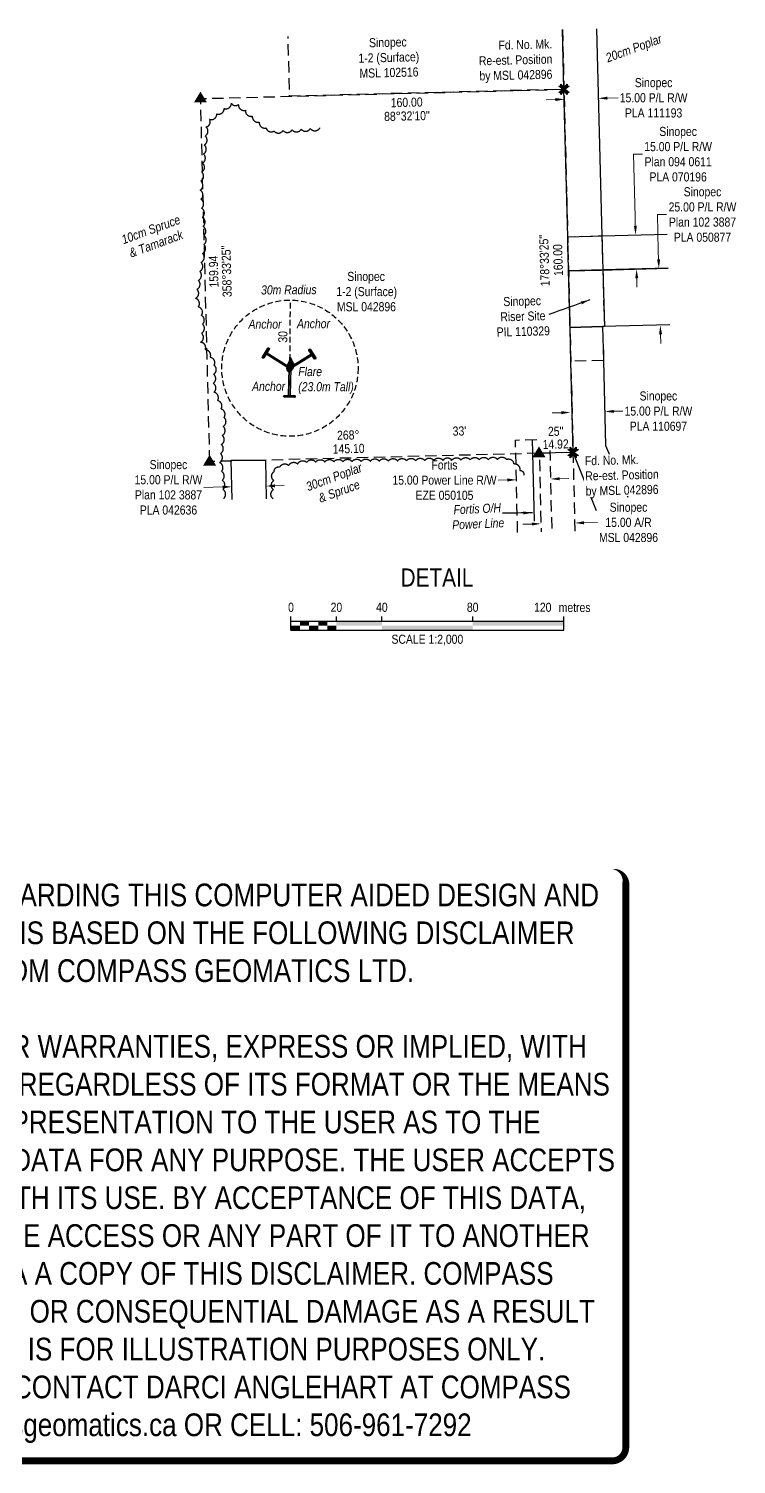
# Model space of a CAD drawing. Extents: x 619576 to 621440, y 5894318 to 5896119.
# Drawn here: x 620662 to 621440, y 5894318 to 5895898 of the extents above; entities that cross this region are included whole.
import ezdxf
from ezdxf.enums import TextEntityAlignment as Align

# ---------------------------------------------------------------- set-up
doc = ezdxf.new("R2010")
doc.units = 0
doc.header["$LTSCALE"] = 5
doc.header["$PDMODE"] = 32
doc.header["$PDSIZE"] = 50
for name, pattern in [('0', [1, 1, 0]), ('foc-ACCESSROAD', [3.75, 2.5, -1.25]), ('foc-FLOWLINE', [3.75, 2.5, -1.25]), ('foc-TIELINE', [1.875, 1.25, -0.625])]:
    doc.linetypes.add(name, pattern=pattern)
doc.layers.get('Defpoints').update_dxf_attribs({"color": 9})
for name, color, linetype in [('AS-POWER', 104, 'foc-POWER'), ('AS-POWER-T', 104, 'Continuous'), ('AS-SYMBOL', 7, 'Continuous'), ('C-AR', 13, 'foc-ACCESSROAD'), ('C-RW', 13, 'Continuous'), ('C-WS', 13, 'foc-ACCESSROAD'), ('DETAIL-T', 7, 'Continuous'), ('F-EZE', 190, 'foc-FLOWLINE'), ('L-BD', 7, 'Continuous'), ('L-MON', 1, 'Continuous'), ('L-MON-T', 1, 'Continuous'), ('P-BUFFER-PURPLE', 187, 'foc-TIELINE'), ('P-BUFFER-PURPLE-T', 187, 'Continuous'), ('T-BUSH', 110, '0'), ('T-BUSH-T', 110, 'Continuous'), ('T-TIE', 201, 'foc-TIELINE')]:
    doc.layers.add(name, color=color, linetype=linetype)
for name, color, linetype, lineweight in [('C-AR-T', 13, 'Continuous', 9), ('C-RW-T', 13, 'Continuous', 9), ('C-WS-T', 13, 'Continuous', 9), ('F-EZE-T', 190, 'Continuous', 9), ('T-TEXT', 48, 'Continuous', 18), ('T-TIE-T', 201, 'Continuous', 18)]:
    doc.layers.add(name, color=color, linetype=linetype, lineweight=lineweight)
doc.layers.add('DISCLAIMER', color=7, linetype='Continuous', plot=False)
doc.styles.add('18', font='ARIALN.TTF', dxfattribs={"height": 18})
doc.styles.add('80', font='ARIALN.TTF', dxfattribs={"height": 10})
doc.styles.add('80CG', font='ARIALN.TTF', dxfattribs={"height": 10})
doc.styles.add('80L', font='ARIALN.TTF', dxfattribs={"height": 10})
doc.styles.add('80LS', font='ARIALNI.TTF', dxfattribs={"height": 10})
doc.styles.add('foc-LtypeFont', font='ARIALN.TTF', dxfattribs={"height": 7.35})
doc.linetypes.add('foc-POWER', pattern='A,6,-1,["P",foc-LtypeFont,S=0.2,R=0,X=-0.625,Y=-0.75],-1.24,4', length=12.24)
doc.dimstyles.new('Compass 5 000', dxfattribs={"dimscale": 5, "dimtxt": 9, "dimasz": 2, "dimexe": 0.2, "dimexo": 0.0625, "dimgap": 0.5, "dimtad": 0, "dimtih": 1, "dimtoh": 1, "dimzin": 0, "dimdsep": 46, "dimtxsty": '80CG', "dimcen": 0.1, "dimse1": 1, "dimse2": 1, "dimclrd": 256, "dimclrt": 256, "dimaunit": 1, "dimadec": 4, "dimazin": 0, "dimtfac": 0.06, "dimtofl": 0, "dimtmove": 0, "dimatfit": 1, "dimfxl": 0.2, "dimtolj": 1, "dimtzin": 0, "dimlwd": -1, "dimarcsym": 0})

# ---------------------------------------------------------------- blocks, each defined once
blk = doc.blocks.new('*U641')
h = blk.add_hatch(color=255)
h.dxf.hatch_style = 1
edge = h.paths.add_edge_path()
edge.add_arc((0.12, 6.21), 0.2, -1.07, 178.93, ccw=False)
edge.add_line((0.32, 6.2), (0.2, 0.2))
edge.add_line((0.2, 0.2), (-0.2, 0.2))
edge.add_line((-0.2, 0.2), (-0.08, 6.21))
h = blk.add_hatch(color=255)
h.dxf.hatch_style = 1
edge = h.paths.add_edge_path()
edge.add_arc((-1.1, 0.02), 0.2, 88.93, 268.93, ccw=False)
edge.add_line((-1.1, 0.22), (0.2, 0.2))
edge.add_line((0.2, 0.2), (1.1, 0.18))
edge.add_arc((1.1, -0.02), 0.2, -91.07, 88.93, ccw=False)
edge.add_line((1.1, -0.22), (-1.1, -0.18))
at = {"color": 255, "flags": 128}
blk.add_lwpolyline([(-0.08, 6.21, -1), (0.32, 6.2), (0.2, 0.2), (-0.2, 0.2)], format="xyb", close=True, dxfattribs=at)
at = {"color": 72, "const_width": 0.1, "flags": 128}
for points in [[(0.12, 6.21), (0, 0)], [(-1.1, 0.02), (1.1, -0.02)]]:
    blk.add_lwpolyline(points, dxfattribs=at)
at = {"color": 255}
blk.add_lwpolyline([(-1.1, -0.18, -1), (-1.1, 0.22), (0.2, 0.2), (1.1, 0.18, -1), (1.1, -0.22)], format="xyb", close=True, dxfattribs=at)
blk = doc.blocks.new('*U639')
h = blk.add_hatch(color=255)
h.dxf.hatch_style = 1
edge = h.paths.add_edge_path()
edge.add_arc((0.59, 0.93), 0.2, -32.269, 147.731, ccw=False)
edge.add_line((0.76, 0.82), (0.06, -0.28))
edge.add_line((0.06, -0.28), (-0.42, -1.04))
edge.add_arc((-0.59, -0.93), 0.2, 147.731, 327.731, ccw=False)
edge.add_line((-0.76, -0.82), (0.42, 1.04))
h = blk.add_hatch(color=255)
h.dxf.hatch_style = 1
edge = h.paths.add_edge_path()
edge.add_arc((5.3, -3.34), 0.2, -122.269, 57.731, ccw=False)
edge.add_line((5.19, -3.51), (0.06, -0.28))
edge.add_line((0.06, -0.28), (0.28, 0.06))
edge.add_line((0.28, 0.06), (5.4, -3.17))
at = {"color": 255}
blk.add_lwpolyline([(0.42, 1.04, -1), (0.76, 0.82), (0.06, -0.28), (-0.42, -1.04, -1), (-0.76, -0.82)], format="xyb", close=True, dxfattribs=at)
at = {"color": 72, "const_width": 0.1, "flags": 128}
for points in [[(0.59, 0.93), (-0.59, -0.93)], [(5.3, -3.34), (0, 0)]]:
    blk.add_lwpolyline(points, dxfattribs=at)
at = {"color": 255, "flags": 128}
blk.add_lwpolyline([(5.4, -3.17, -1), (5.19, -3.51), (0.06, -0.28), (0.28, 0.06)], format="xyb", close=True, dxfattribs=at)
blk = doc.blocks.new('*U640')
h = blk.add_hatch(color=255)
h.dxf.hatch_style = 1
edge = h.paths.add_edge_path()
edge.add_arc((-4.92, -3.1), 0.2, 122.2075, 302.2075, ccw=False)
edge.add_line((-5.03, -2.93), (-0.28, 0.06))
edge.add_line((-0.28, 0.06), (-0.06, -0.28))
edge.add_line((-0.06, -0.28), (-4.82, -3.27))
h = blk.add_hatch(color=255)
h.dxf.hatch_style = 1
edge = h.paths.add_edge_path()
edge.add_arc((0.59, -0.93), 0.2, -147.7925, 32.2075, ccw=False)
edge.add_line((0.42, -1.04), (-0.28, 0.06))
edge.add_line((-0.28, 0.06), (-0.76, 0.82))
edge.add_arc((-0.59, 0.93), 0.2, 32.2075, 212.2075, ccw=False)
edge.add_line((-0.42, 1.04), (0.76, -0.82))
at = {"color": 255, "flags": 128}
blk.add_lwpolyline([(-4.82, -3.27, -1), (-5.03, -2.93), (-0.28, 0.06), (-0.06, -0.28)], format="xyb", close=True, dxfattribs=at)
at = {"color": 72, "const_width": 0.1, "flags": 128}
for points in [[(-4.92, -3.1), (0, 0)], [(0.59, -0.93), (-0.59, 0.93)]]:
    blk.add_lwpolyline(points, dxfattribs=at)
at = {"color": 255}
blk.add_lwpolyline([(0.76, -0.82, -1), (0.42, -1.04), (-0.28, 0.06), (-0.76, 0.82, -1), (-0.42, 1.04)], format="xyb", close=True, dxfattribs=at)
blk = doc.blocks.new('FLARE')
h = blk.add_hatch(color=255)
h.dxf.hatch_style = 1
h.paths.add_polyline_path([(0.16, 2.41, 0.114147), (0.13, 2.43), (0.11, 2.44, 0.261551), (0.01, 2.42), (0, 2.41, 0.131268), (-0.03, 2.37), (-0.04, 2.35, 0.041497), (-0.05, 2.33), (-0.05, 2.29, 0.015174), (-0.05, 2.29), (-0.06, 2.24, 0.004376), (-0.06, 2.24), (-0.07, 2.18), (-0.08, 2.11), (-0.09, 2.05), (-0.1, 1.98), (-0.12, 1.91), (-0.14, 1.83), (-0.17, 1.76), (-0.19, 1.68), (-0.22, 1.61), (-0.26, 1.53), (-0.29, 1.46), (-0.32, 1.39), (-0.36, 1.32), (-0.39, 1.25, 0.000505), (-0.39, 1.25), (-0.43, 1.18, 0.002398), (-0.43, 1.18), (-0.46, 1.1, 0.004177), (-0.46, 1.1), (-0.5, 1.03, 0.005735), (-0.5, 1.03), (-0.53, 0.95, 0.006994), (-0.53, 0.95), (-0.56, 0.87, 0.00791), (-0.57, 0.87), (-0.6, 0.78, 0.008323), (-0.6, 0.78), (-0.63, 0.69, 0.008095), (-0.63, 0.68), (-0.66, 0.59, 0.008067), (-0.66, 0.59), (-0.68, 0.49, 0.008387), (-0.68, 0.49), (-0.7, 0.39, 0.009056), (-0.71, 0.38), (-0.72, 0.28, 0.010123), (-0.72, 0.28), (-0.74, 0.18, 0.011689), (-0.74, 0.18), (-0.75, 0.08, 0.013925), (-0.75, 0.08), (-0.75, -0.02, 0.016488), (-0.75, -0.02), (-0.75, -0.11, 0.017255), (-0.75, -0.12), (-0.74, -0.2, 0.01735), (-0.74, -0.2), (-0.73, -0.28, 0.017311), (-0.73, -0.29), (-0.71, -0.36, 0.01715), (-0.71, -0.36), (-0.69, -0.43, 0.016886), (-0.69, -0.44), (-0.66, -0.5, 0.016546), (-0.66, -0.5), (-0.63, -0.56, 0.016164), (-0.63, -0.56), (-0.6, -0.61, 0.016329), (-0.6, -0.62), (-0.57, -0.66, 0.018828), (-0.57, -0.67), (-0.54, -0.71, 0.022087), (-0.53, -0.71), (-0.5, -0.75, 0.025345), (-0.49, -0.76), (-0.46, -0.78, 0.028234), (-0.45, -0.79), (-0.42, -0.82, 0.030298), (-0.41, -0.82), (-0.37, -0.84, 0.031129), (-0.36, -0.85), (-0.32, -0.86, 0.030544), (-0.31, -0.87), (-0.27, -0.88, 0.028465), (-0.26, -0.88), (-0.22, -0.89, 0.025311), (-0.21, -0.89), (-0.16, -0.89, 0.02283), (-0.15, -0.89), (-0.11, -0.89, 0.021226), (-0.1, -0.89), (-0.05, -0.88, 0.020401), (-0.04, -0.88), (0, -0.87, 0.020299), (0.01, -0.87), (0.05, -0.85, 0.020911), (0.06, -0.85), (0.11, -0.83, 0.022277), (0.11, -0.83), (0.15, -0.81, 0.023712), (0.16, -0.8), (0.2, -0.78, 0.022408), (0.21, -0.78), (0.24, -0.75, 0.01993), (0.25, -0.74), (0.28, -0.72, 0.017146), (0.28, -0.71), (0.31, -0.68, 0.014211), (0.32, -0.68), (0.35, -0.64, 0.011221), (0.35, -0.64), (0.37, -0.61, 0.008212), (0.38, -0.61), (0.4, -0.57, 0.005172), (0.4, -0.57), (0.42, -0.54, 0.002523), (0.43, -0.54), (0.45, -0.5, 0.001671), (0.45, -0.5), (0.47, -0.47, 0.001229), (0.47, -0.47), (0.49, -0.44, 0.00075), (0.49, -0.44), (0.51, -0.41, 0.00026), (0.51, -0.41), (0.54, -0.37), (0.56, -0.34), (0.58, -0.3), (0.61, -0.27), (0.63, -0.23, 0.001311), (0.63, -0.23), (0.66, -0.19, 0.003726), (0.66, -0.19), (0.69, -0.15, 0.006065), (0.69, -0.14), (0.72, -0.1, 0.008452), (0.72, -0.1), (0.74, -0.05, 0.010991), (0.75, -0.05), (0.77, 0, 0.013767), (0.77, 0), (0.79, 0.05, 0.016839), (0.8, 0.05), (0.81, 0.1, 0.019104), (0.82, 0.11), (0.83, 0.15, 0.016987), (0.83, 0.16), (0.84, 0.21, 0.013636), (0.84, 0.21), (0.85, 0.26, 0.010244), (0.85, 0.27), (0.86, 0.31, 0.006846), (0.86, 0.32), (0.86, 0.37, 0.003419), (0.86, 0.37), (0.86, 0.41), (0.87, 0.46), (0.87, 0.5), (0.88, 0.54), (0.88, 0.59), (0.89, 0.63, 0.001278), (0.89, 0.63), (0.89, 0.67, 0.004735), (0.89, 0.67), (0.9, 0.71, 0.008354), (0.9, 0.72), (0.9, 0.76, 0.012059), (0.9, 0.76), (0.9, 0.8, 0.015712), (0.9, 0.81), (0.9, 0.85, 0.018457), (0.9, 0.85), (0.9, 0.89, 0.018102), (0.9, 0.9), (0.89, 0.94, 0.016533), (0.89, 0.95), (0.88, 0.99, 0.014576), (0.88, 0.99), (0.87, 1.03, 0.012435), (0.86, 1.04), (0.85, 1.08, 0.010283), (0.85, 1.09), (0.83, 1.13, 0.00824), (0.83, 1.13), (0.81, 1.18, 0.00638), (0.81, 1.18), (0.78, 1.23, 0.004735), (0.78, 1.23), (0.76, 1.29, 0.003388), (0.75, 1.29), (0.73, 1.34, 0.002345), (0.73, 1.34), (0.7, 1.4, 0.001492), (0.7, 1.4), (0.67, 1.46, 0.000746), (0.67, 1.46), (0.63, 1.51), (0.6, 1.57), (0.57, 1.62), (0.55, 1.68), (0.52, 1.73), (0.49, 1.78), (0.47, 1.83), (0.45, 1.87), (0.42, 1.92), (0.4, 1.97), (0.38, 2.02), (0.35, 2.08, 0.000332), (0.35, 2.08), (0.33, 2.13, 0.001849), (0.33, 2.13), (0.3, 2.19, 0.0038), (0.3, 2.19), (0.27, 2.24, 0.006473), (0.27, 2.24), (0.25, 2.29, 0.010865), (0.24, 2.3), (0.22, 2.34, 0.019524), (0.22, 2.34), (0.19, 2.38, 0.041077), (0.18, 2.39)])
at = {"color": 48, "flags": 128}
for points in [[(0.11, -0.72), (0.07, -0.74), (0.03, -0.76), (-0.02, -0.77), (-0.07, -0.78), (-0.11, -0.79), (-0.16, -0.79), (-0.2, -0.79), (-0.25, -0.78), (-0.29, -0.77), (-0.32, -0.76), (-0.36, -0.74), (-0.4, -0.71), (-0.43, -0.68), (-0.46, -0.65), (-0.49, -0.61), (-0.52, -0.56), (-0.54, -0.51), (-0.57, -0.46), (-0.59, -0.4), (-0.61, -0.33), (-0.63, -0.26), (-0.64, -0.19), (-0.65, -0.11), (-0.65, -0.02), (-0.65, 0.07), (-0.64, 0.17), (-0.63, 0.27), (-0.61, 0.36), (-0.58, 0.46), (-0.56, 0.56), (-0.53, 0.66), (-0.5, 0.75), (-0.47, 0.83), (-0.44, 0.91), (-0.41, 0.99), (-0.37, 1.06), (-0.34, 1.13), (-0.3, 1.2), (-0.27, 1.27), (-0.23, 1.34), (-0.2, 1.42), (-0.16, 1.49), (-0.13, 1.57), (-0.1, 1.65), (-0.07, 1.73), (-0.04, 1.8), (-0.02, 1.88), (0, 1.96), (0.01, 2.03), (0.02, 2.1), (0.03, 2.17), (0.04, 2.22), (0.05, 2.27), (0.05, 2.31), (0.06, 2.34), (0.08, 2.35), (0.09, 2.34), (0.11, 2.32), (0.13, 2.29), (0.16, 2.25), (0.18, 2.2), (0.21, 2.14), (0.24, 2.09), (0.26, 2.03), (0.29, 1.98), (0.31, 1.93), (0.33, 1.88), (0.36, 1.83), (0.38, 1.78), (0.41, 1.73), (0.43, 1.68), (0.46, 1.63), (0.49, 1.58), (0.52, 1.52), (0.55, 1.47), (0.58, 1.41), (0.61, 1.35), (0.64, 1.3), (0.67, 1.24), (0.69, 1.19), (0.72, 1.14), (0.74, 1.09), (0.75, 1.05), (0.77, 1), (0.78, 0.96), (0.79, 0.92), (0.8, 0.88), (0.8, 0.84), (0.8, 0.8), (0.8, 0.76), (0.8, 0.72), (0.79, 0.68), (0.79, 0.64), (0.78, 0.6), (0.78, 0.56), (0.77, 0.51), (0.77, 0.47), (0.76, 0.42), (0.76, 0.37), (0.76, 0.33), (0.75, 0.28), (0.74, 0.23), (0.73, 0.18), (0.72, 0.13), (0.7, 0.09), (0.68, 0.04), (0.66, 0), (0.63, -0.05), (0.61, -0.09), (0.58, -0.13), (0.55, -0.17), (0.53, -0.21), (0.5, -0.25), (0.48, -0.28), (0.45, -0.32), (0.43, -0.35), (0.41, -0.38), (0.39, -0.42), (0.37, -0.45), (0.34, -0.48), (0.32, -0.51), (0.3, -0.55), (0.27, -0.58), (0.24, -0.61), (0.21, -0.64), (0.18, -0.67), (0.15, -0.7)], [(0.02, -0.75), (-0.01, -0.76), (-0.03, -0.77), (-0.05, -0.78), (-0.08, -0.78), (-0.11, -0.79), (-0.13, -0.79), (-0.16, -0.79), (-0.18, -0.78), (-0.2, -0.78), (-0.23, -0.77), (-0.25, -0.76), (-0.26, -0.74), (-0.28, -0.73), (-0.3, -0.71), (-0.32, -0.69), (-0.33, -0.66), (-0.35, -0.63), (-0.36, -0.6), (-0.37, -0.57), (-0.39, -0.53), (-0.4, -0.49), (-0.4, -0.45), (-0.41, -0.41), (-0.41, -0.36), (-0.41, -0.31), (-0.4, -0.25), (-0.39, -0.2), (-0.38, -0.14), (-0.37, -0.09), (-0.36, -0.03), (-0.34, 0.02), (-0.32, 0.07), (-0.31, 0.12), (-0.29, 0.16), (-0.27, 0.21), (-0.25, 0.25), (-0.23, 0.29), (-0.21, 0.33), (-0.19, 0.37), (-0.17, 0.41), (-0.15, 0.45), (-0.14, 0.49), (-0.12, 0.53), (-0.1, 0.58), (-0.08, 0.62), (-0.07, 0.66), (-0.06, 0.71), (-0.05, 0.75), (-0.04, 0.79), (-0.03, 0.83), (-0.03, 0.87), (-0.02, 0.9), (-0.02, 0.93), (-0.01, 0.95), (-0.01, 0.96), (0, 0.97), (0.01, 0.96), (0.02, 0.95), (0.03, 0.94), (0.04, 0.91), (0.06, 0.88), (0.07, 0.86), (0.09, 0.82), (0.1, 0.79), (0.12, 0.76), (0.13, 0.74), (0.14, 0.71), (0.16, 0.68), (0.17, 0.65), (0.18, 0.63), (0.2, 0.6), (0.21, 0.57), (0.23, 0.54), (0.25, 0.51), (0.26, 0.47), (0.28, 0.44), (0.3, 0.41), (0.31, 0.38), (0.33, 0.35), (0.34, 0.32), (0.36, 0.29), (0.37, 0.27), (0.38, 0.24), (0.39, 0.22), (0.39, 0.19), (0.4, 0.17), (0.4, 0.15), (0.41, 0.13), (0.41, 0.1), (0.41, 0.08), (0.4, 0.06), (0.4, 0.04), (0.4, 0.01), (0.39, -0.01), (0.39, -0.03), (0.39, -0.06), (0.39, -0.08), (0.38, -0.11), (0.38, -0.14), (0.38, -0.16), (0.38, -0.19), (0.37, -0.22), (0.37, -0.24), (0.36, -0.27), (0.35, -0.3), (0.34, -0.32), (0.32, -0.35), (0.31, -0.37), (0.3, -0.4), (0.28, -0.42), (0.27, -0.44), (0.25, -0.46), (0.24, -0.48), (0.22, -0.5), (0.21, -0.52), (0.2, -0.54), (0.19, -0.56), (0.17, -0.58), (0.16, -0.6), (0.15, -0.61), (0.14, -0.63), (0.12, -0.65), (0.11, -0.67), (0.09, -0.69), (0.08, -0.7), (0.06, -0.72), (0.04, -0.74)]]:
    blk.add_lwpolyline(points, close=True, dxfattribs=at)
blk = doc.blocks.new('STRIA')
blk.add_hatch(color=255).paths.add_polyline_path([(-0.04, 1.52), (-1.47, -0.87), (1.39, -0.87)])
blk = doc.blocks.new('STRIAA')
blk.add_blockref('STRIA', (0, 0))
blk = doc.blocks.new('STRIB')
at = {"color": 1}
blk.add_solid([(-1.12, -0.67), (-0.04, 1.13), (1.04, -0.67)], dxfattribs=at)
blk = doc.blocks.new('STRIBB')
blk.add_blockref('STRIB', (0, 0))
blk = doc.blocks.new('STRICC')
for name in ['STRIAA', 'STRIBB']:
    blk.add_blockref(name, (0, 0))
blk = doc.blocks.new('fdspike')
blk.add_blockref('STRICC', (0, 0))
blk = doc.blocks.new('TEMP')
h = blk.add_hatch(color=255)
h.dxf.hatch_style = 1
h.paths.add_polyline_path([(0, 0.25), (-0.67, 1.15), (-0.67, 0.67), (-1.15, 0.67), (-0.25, 0), (-1.15, -0.67), (-0.67, -0.67), (-0.67, -1.15), (0, -0.25), (0.67, -1.15), (0.67, -0.67), (1.15, -0.67), (0.25, 0), (1.15, 0.67), (0.67, 0.67), (0.67, 1.15)])
h.paths.add_polyline_path([(0.57, 0.85), (0.57, 0.57), (0.85, 0.57), (0.08, 0), (0.85, -0.57), (0.57, -0.57), (0.57, -0.85), (0, -0.08), (-0.57, -0.85), (-0.57, -0.57), (-0.85, -0.57), (-0.08, 0), (-0.85, 0.57), (-0.57, 0.57), (-0.57, 0.85), (0, 0.08)], flags=16)
h = blk.add_hatch(color=1)
h.dxf.hatch_style = 1
h.paths.add_polyline_path([(0, 0.08), (-0.57, 0.85), (-0.57, 0.57), (-0.85, 0.57), (-0.08, 0), (-0.85, -0.57), (-0.57, -0.57), (-0.57, -0.85), (0, -0.08), (0.57, -0.85), (0.57, -0.57), (0.85, -0.57), (0.08, 0), (0.85, 0.57), (0.57, 0.57), (0.57, 0.85)])
at = {"color": 1}
for p, q in [((-0.08, 0), (0.08, 0)), ((0, 0.08), (0, -0.08))]:
    blk.add_line(p, q, dxfattribs=at)
at = {"color": 255, "flags": 128}
blk.add_lwpolyline([(-0.25, 0), (-1.15, 0.67), (-0.67, 0.67), (-0.67, 1.15), (0, 0.25), (0.67, 1.15), (0.67, 0.67), (1.15, 0.67), (0.25, 0), (1.15, -0.67), (0.67, -0.67), (0.67, -1.15), (0, -0.25), (-0.67, -1.15), (-0.67, -0.67), (-1.15, -0.67)], close=True, dxfattribs=at)
at = {"color": 1, "flags": 128}
blk.add_lwpolyline([(-0.08, 0), (-0.85, 0.57), (-0.57, 0.57), (-0.57, 0.85), (0, 0.08), (0.57, 0.85), (0.57, 0.57), (0.85, 0.57), (0.08, 0), (0.85, -0.57), (0.57, -0.57), (0.57, -0.85), (0, -0.08), (-0.57, -0.85), (-0.57, -0.57), (-0.85, -0.57)], close=True, dxfattribs=at)
blk = doc.blocks.new('*D625')
at = {"layer": 'C-RW-T', "transparency": 16777216}
for p, q in [((621241.1, 5895820), (621231.1, 5895819.7)), ((621298.4, 5895821.5), (621310.2, 5895821.9))]:
    blk.add_line(p, q, dxfattribs=at)
for points in [[(621241.1, 5895821.7), (621241.1, 5895818.3), (621251.1, 5895820.3)], [(621298.4, 5895823.2), (621298.5, 5895819.9), (621288.4, 5895821.3)]]:
    blk.add_solid(points, dxfattribs=at)
at = {"layer": 'Defpoints', "color": 0, "transparency": 16777216}
for p in [(621250.1, 5895858.5), (621287.4, 5895859.5), (621288.4, 5895821.3)]:
    blk.add_point(p, dxfattribs=at)
at = {"layer": 'C-RW-T', "transparency": 16777216, "insert": (621349.3, 5895821.9), "char_height": 10, "attachment_point": 5, "style": '80CG'}
blk.add_mtext('\\A1;Sinopec\\P15.00 P/L R/W\\PPLA 111193', dxfattribs=at)
blk = doc.blocks.new('*D626')
at = {"layer": 'C-RW-T', "transparency": 16777216}
for p, q in [((621337.2, 5895759.8), (621327.2, 5895759.8)), ((621327.2, 5895759.8), (621329, 5895691)), ((621329.2, 5895681), (621329, 5895691)), ((621330.7, 5895623.3), (621331, 5895613.3))]:
    blk.add_line(p, q, dxfattribs=at)
for points in [[(621330.9, 5895681), (621327.6, 5895680.9), (621329.5, 5895671)], [(621332.4, 5895623.4), (621329.1, 5895623.3), (621330.5, 5895633.3)]]:
    blk.add_solid(points, dxfattribs=at)
at = {"layer": 'Defpoints', "color": 0, "transparency": 16777216}
for p in [(621315.2, 5895670.6), (621329.5, 5895671), (621316.2, 5895633)]:
    blk.add_point(p, dxfattribs=at)
at = {"layer": 'C-RW-T', "transparency": 16777216, "insert": (621376.3, 5895759.8), "char_height": 10, "attachment_point": 5, "style": '80CG'}
blk.add_mtext('\\A1;Sinopec\\P15.00 P/L R/W\\PPlan 094 0611\\PPLA 070196', dxfattribs=at)
blk = doc.blocks.new('*D627')
at = {"layer": 'C-RW-T', "transparency": 16777216}
for p, q in [((621363.5, 5895693.4), (621353.5, 5895693.4)), ((621353.5, 5895693.4), (621354.5, 5895654)), ((621354.8, 5895644), (621354.5, 5895654)), ((621356.9, 5895561.6), (621357.2, 5895551.6))]:
    blk.add_line(p, q, dxfattribs=at)
for points in [[(621356.5, 5895644), (621353.1, 5895643.9), (621355.1, 5895634)], [(621358.6, 5895561.6), (621355.3, 5895561.5), (621356.7, 5895571.6)]]:
    blk.add_solid(points, dxfattribs=at)
at = {"layer": 'Defpoints', "color": 0, "transparency": 16777216}
for p in [(621355.1, 5895634), (621355.1, 5895634), (621356.7, 5895571.6)]:
    blk.add_point(p, dxfattribs=at)
at = {"layer": 'C-RW-T', "transparency": 16777216, "insert": (621403.1, 5895693.4), "char_height": 10, "attachment_point": 5, "style": '80CG'}
blk.add_mtext('\\A1;Sinopec\\P25.00 P/L R/W\\PPlan 102 3887\\PPLA 050877', dxfattribs=at)
blk = doc.blocks.new('*D628')
at = {"layer": 'Defpoints', "color": 0, "transparency": 16777216}
for p in [(621198.3, 5895405.4), (621235.8, 5895406.3), (621235.9, 5895402.3)]:
    blk.add_point(p, dxfattribs=at)
at = {"layer": 'F-EZE-T', "transparency": 16777216}
for p, q in [((621188.3, 5895401.2), (621178.4, 5895401)), ((621245.9, 5895402.6), (621255.9, 5895402.8))]:
    blk.add_line(p, q, dxfattribs=at)
for points in [[(621188.3, 5895402.9), (621188.4, 5895399.5), (621198.3, 5895401.4)], [(621245.8, 5895404.2), (621245.9, 5895400.9), (621235.9, 5895402.3)]]:
    blk.add_solid(points, dxfattribs=at)
at = {"layer": 'F-EZE-T', "transparency": 16777216, "insert": (621119.2, 5895401), "char_height": 10, "attachment_point": 5, "style": '80CG'}
blk.add_mtext('\\A1;Fortis\\P15.00 Power Line R/W\\PEZE 050105', dxfattribs=at)
blk = doc.blocks.new('*D629')
at = {"layer": 'C-AR-T', "transparency": 16777216}
for p, q in [((621215.3, 5895352.7), (621205.3, 5895352.5)), ((621272.8, 5895354.1), (621287.4, 5895354.5))]:
    blk.add_line(p, q, dxfattribs=at)
for points in [[(621215.3, 5895354.4), (621215.4, 5895351.1), (621225.3, 5895353)], [(621272.8, 5895355.8), (621272.8, 5895352.4), (621262.8, 5895353.9)]]:
    blk.add_solid(points, dxfattribs=at)
at = {"layer": 'Defpoints', "color": 0, "transparency": 16777216}
for p in [(621262.1, 5895383.2), (621224.6, 5895382.3), (621262.8, 5895353.9)]:
    blk.add_point(p, dxfattribs=at)
at = {"layer": 'C-AR-T', "transparency": 16777216, "insert": (621321.7, 5895354.5), "char_height": 10, "attachment_point": 5, "style": '80CG', "bg_fill": 3, "box_fill_scale": 1.1, "bg_fill_color": 256, "bg_fill_true_color": 13158600, "bg_fill_transparency": 0}
blk.add_mtext('\\A1;Sinopec\\P15.00 A/R\\PMSL 042896', dxfattribs=at)
blk = doc.blocks.new('*D630')
at = {"layer": 'C-RW-T', "transparency": 16777216}
for p, q in [((621247.8, 5895475.3), (621237.8, 5895475.1)), ((621305.6, 5895476.8), (621315.6, 5895477))]:
    blk.add_line(p, q, dxfattribs=at)
for points in [[(621305.5, 5895478.4), (621305.6, 5895475.1), (621295.6, 5895476.5)], [(621247.8, 5895477), (621247.9, 5895473.6), (621257.8, 5895475.6)]]:
    blk.add_solid(points, dxfattribs=at)
at = {"layer": 'Defpoints', "color": 0, "transparency": 16777216}
for p in [(621258.1, 5895466.4), (621295.6, 5895476.5), (621295.8, 5895467.3)]:
    blk.add_point(p, dxfattribs=at)
at = {"layer": 'C-RW-T', "transparency": 16777216, "insert": (621354.6, 5895477), "char_height": 10, "attachment_point": 5, "style": '80CG'}
blk.add_mtext('\\A1;Sinopec\\P15.00 P/L R/W\\PPLA 110697', dxfattribs=at)
blk = doc.blocks.new('*D631')
at = {"layer": 'C-RW-T', "transparency": 16777216}
for p, q in [((620875.1, 5895393.5), (620854.6, 5895393.1)), ((620932.7, 5895394.8), (620942.7, 5895395))]:
    blk.add_line(p, q, dxfattribs=at)
for points in [[(620875.1, 5895395.2), (620875.2, 5895391.8), (620885.1, 5895393.7)], [(620932.7, 5895396.4), (620932.8, 5895393.1), (620922.7, 5895394.5)]]:
    blk.add_solid(points, dxfattribs=at)
at = {"layer": 'Defpoints', "color": 0, "transparency": 16777216}
for p in [(620884.9, 5895403.4), (620922.5, 5895404.2), (620922.7, 5895394.5)]:
    blk.add_point(p, dxfattribs=at)
at = {"layer": 'C-RW-T', "transparency": 16777216, "insert": (620815.5, 5895393.1), "char_height": 10, "attachment_point": 5, "style": '80CG'}
blk.add_mtext('\\A1;Sinopec\\P15.00 P/L R/W\\PPlan 102 3887\\PPLA 042636', dxfattribs=at)
blk = doc.blocks.new('*U532')
at = {"color": 0}
for p, q in [((-150, 0), (-150, 15)), ((-150, 10), (150.2, 10)), ((-150, 0), (150.2, 0)), ((-100, 10), (-100, 15)), ((-50, 10), (-50, 15)), ((50, 10), (50, 15)), ((150.2, 0), (150.2, 15))]:
    blk.add_line(p, q, dxfattribs=at)
for points in [[(-150, 5), (-140, 5), (-150, 0), (-140, 0)], [(-140, 10), (-130, 10), (-140, 5), (-130, 5)], [(-130, 5), (-120, 5), (-130, 0), (-120, 0)], [(-120, 10), (-110, 10), (-120, 5), (-110, 5)], [(-110, 5), (-100, 5), (-110, 0), (-100, 0)], [(-100, 10), (-50, 10), (-100, 5), (-50, 5)], [(-50, 5), (50, 5), (-50, 0), (50, 0)], [(50, 10), (150.2, 10), (50, 5), (150.2, 5)]]:
    blk.add_solid(points, dxfattribs=at)
at = {"color": 0, "style": '80'}
blk.add_text('metres', height=10, dxfattribs=at).set_placement((162.2, 20), align=Align.CENTER)
at = {"color": 0, "char_height": 10, "style": '80'}
for s, insert, attachment_point in [('0', (-150, 30.2), 2), ('20', (-100, 30.2), 2), ('40', (-50, 30.2), 2), ('80', (50, 30.2), 2), ('120', (136.7, 30.2), 3), ('SCALE 1:2,000', (0.1, -5), 2)]:
    blk.add_mtext(s, dxfattribs=dict(at, insert=insert, attachment_point=attachment_point))
blk = doc.blocks.new('Disclaimer_Legal')
at = {"layer": 'DISCLAIMER', "color": 254, "flags": 128}
blk.add_lwpolyline([(-3612.9, -1104.6, 37.5, 37.5, 0), (4096.1, -1104.6, 37.5, 37.5, 0.414214), (4171.1, -1029.6, 37.5, 37.5, 0), (4171.1, 2078.7, 37.5, 0, 0.414214), (4096.1, 2153.7, 0, 0, 0), (-3612.9, 2153.7, 0, 0, 0.414214), (-3687.9, 2078.7, 0, 0, 0), (-3687.9, -1029.6, 0, 37.5, 0.414214)], format="xyseb", close=True, dxfattribs=at)
at = {"layer": 'DISCLAIMER', "color": 254, "insert": (241.6, 533.9), "char_height": 125, "width": 7717.568, "attachment_point": 5, "style": '80'}
blk.add_mtext('NOTICE TO THE CORPORATION, PERSON &/OR PERSONS REGARDING THIS COMPUTER AIDED DESIGN AND DRAFTING (CADD) FILES. ACCEPTANCE OF THE CADD DATA IS BASED ON THE FOLLOWING DISCLAIMER WHICH COVERS ALL CADD DATA RECIEVED FROM COMPASS GEOMATICS LTD.\\P{\\fArial Narrow|b1|i0|c0|p34;DISCLAIMER}\\PCOMPASS GEOMATICS LTD. MAKES NO REPRESENTATION OR WARRANTIES, EXPRESS OR IMPLIED, WITH RESPECT TO THE REUSE OF THE DATA PROVIDED HEREWITH, REGARDLESS OF ITS FORMAT OR THE MEANS OF ITS TRANSMISSION. THERE IS NO GUARANTEE OR REPRESENTATION TO THE USER AS TO THE ACCURACY, CURRENCY, SUITABILITY OR RELIABILITY OF THIS DATA FOR ANY PURPOSE. THE USER ACCEPTS THE DATA "AS IS", AND ASSUMES ALL RISKS ASSOCIATED WITH ITS USE. BY ACCEPTANCE OF THIS DATA, THE USER AGREES NOT TO TRANSMIT THIS DATA OR PROVIDE ACCESS OR ANY PART OF IT TO ANOTHER PARTY UNLESS THE USER SHALL INCLUDE WITH THE DATA A COPY OF THIS DISCLAIMER. COMPASS GEOMATICS LTD. ASSUMES NO RESPONSIBILITY FOR ACTUAL OR CONSEQUENTIAL DAMAGE AS A RESULT OF ANY USER\'S RELIANCE ON THIS DATA. THIS CADD FILE IS FOR ILLUSTRATION PURPOSES ONLY.\\PIF YOU REQUIRE MORE ACCURATE INFORMATION, PLEASE CONTACT DARCI ANGLEHART AT COMPASS GEOMATICS LTD. VIA EMAIL: darci.anglehart@compassgeomatics.ca OR CELL: 506-961-7292', dxfattribs=at)

msp = doc.modelspace()

# ---------------------------------------------------------------- linework, layer by layer
at = {"layer": 'AS-POWER', "flags": 128}
msp.add_lwpolyline([(621218.411, 5895356.039), (621216.046, 5895445.658)], dxfattribs=at)
at = {"layer": 'C-AR', "flags": 128}
msp.add_lwpolyline([(621263.015, 5895345.048), (621260.953, 5895431.524), (621223.478, 5895430.581), (621225.539, 5895344.16)], dxfattribs=at)
at = {"layer": 'C-RW'}
for points in [[(621286.372, 5895897.965), (621292.465, 5895670.027), (621293.472, 5895632.376), (621295.138, 5895570.021), (621257.326, 5895568.983), (621256.992, 5895582.363), (621255.769, 5895631.418), (621254.833, 5895668.946), (621250.686, 5895831.251), (621249.071, 5895896.991)], [(621365.363, 5895634.24), (621293.471, 5895632.384), (621255.769, 5895631.418), (621254.833, 5895668.946), (621292.465, 5895670.027), (621364.28, 5895671.895)], [(621367.08, 5895571.819), (621293.232, 5895569.98), (621257.326, 5895568.983), (621255.769, 5895631.418), (621291.566, 5895632.335), (621365.363, 5895634.237)], [(621286.435, 5895367.284), (621260.753, 5895431.519), (621258.254, 5895531.748), (621257.326, 5895568.983), (621293.232, 5895569.98), (621294.161, 5895532.745), (621296.5, 5895439.092), (621320.989, 5895382.142)], [(620885.523, 5895379.692), (620884.415, 5895422.951), (620922.116, 5895422.989), (620923.034, 5895380.586)]]:
    msp.add_lwpolyline(points, dxfattribs=at)
at = {"layer": 'C-WS', "flags": 128}
msp.add_lwpolyline([(621249.071, 5895896.991), (621250.686, 5895831.251), (620948.802, 5895823.685), (620947.165, 5895889.485)], dxfattribs=at)
for points in [[(620860.971, 5895421.451), (620850.909, 5895821.033), (621250.686, 5895831.251), (621260.753, 5895431.519)], [(621293.232, 5895569.98), (621294.161, 5895532.745), (621258.252, 5895531.836), (621257.326, 5895568.983), (621256.954, 5895582.363), (621255.769, 5895631.418), (621254.833, 5895668.946), (621292.465, 5895670.027), (621293.471, 5895632.384), (621295.138, 5895570.021), (621293.232, 5895569.98)]]:
    msp.add_lwpolyline(points, close=True, dxfattribs=at)
at = {"layer": 'F-EZE', "flags": 128}
msp.add_lwpolyline([(621199.719, 5895343.547), (621197.678, 5895429.588), (621197.309, 5895445.164), (621234.818, 5895446.155), (621237.228, 5895344.437)], dxfattribs=at)
at = {"layer": 'P-BUFFER-PURPLE'}
msp.add_circle((620949.151, 5895524.256), 74.973, dxfattribs=at)
at = {"layer": 'T-BUSH', "flags": 128}
for points in [[(620876.189, 5895380.826, 0.52056705), (620875.416, 5895390.792, 0.52056705), (620874.642, 5895400.759, 0.52056705), (620873.869, 5895410.725, 0.52056705), (620871.777, 5895420.359, 0.52056705), (620872.759, 5895430.308, 0.52056705), (620873.74, 5895440.256, 0.52056705), (620874.722, 5895450.204, 0.52056705), (620875.703, 5895460.152, 0.52056705), (620876.685, 5895470.1, 0.52056705), (620873.377, 5895479.4, 0.52056705), (620869.499, 5895488.613, 0.52056705), (620865.621, 5895497.827, 0.52056705), (620864.659, 5895507.545, 0.52056705), (620865.215, 5895517.526, 0.52056705), (620865.771, 5895527.507, 0.52056705), (620861.541, 5895536.171, 0.52056705), (620855.955, 5895544.461, 0.52056705), (620850.871, 5895552.875, 0.52056705), (620851.932, 5895562.815, 0.52056705), (620852.992, 5895572.755, 0.52056705), (620851.805, 5895582.412, 0.52056705), (620848.31, 5895591.778, 0.52056705), (620845.361, 5895601.2, 0.52056705), (620846.88, 5895611.08, 0.52056705), (620848.398, 5895620.961, 0.52056705), (620849.916, 5895630.841, 0.52056705), (620851.434, 5895640.722, 0.52056705), (620852.952, 5895650.602, 0.52056705), (620854.471, 5895660.483, 0.52056705), (620854.409, 5895670.42, 0.52056705), (620853.605, 5895680.384, 0.52056705), (620852.8, 5895690.348, 0.52056705), (620851.996, 5895700.312, 0.52056705), (620851.191, 5895710.276, 0.52056705), (620850.387, 5895720.24, 0.52056705), (620851.059, 5895730.192, 0.52056705), (620852.025, 5895740.142, 0.52056705), (620852.992, 5895750.091, 0.52056705), (620853.958, 5895760.041, 0.52056705), (620854.924, 5895769.991, 0.52056705), (620855.89, 5895779.94, 0.52056705), (620856.856, 5895789.89, 0.52056705), (620860.726, 5895798.197, 0.52056705), (620868.756, 5895804.152, 0.52056705), (620876.765, 5895810.134, 0.52056705), (620884.768, 5895816.124, 0.52056705), (620892.539, 5895814.623, 0.52056705), (620900.158, 5895808.151, 0.52056705), (620907.777, 5895801.679, 0.52056705), (620915.396, 5895795.208, 0.52056705), (620923.014, 5895788.736, 0.52056705), (620931.642, 5895785.326, 0.52056705), (620941.616, 5895785.999, 0.52056705), (620951.59, 5895786.672, 0.52056705), (620961.564, 5895787.344, 0.52056705), (620971.538, 5895788.017, 0.52056705), (620982.132, 5895788.731, 0.52056705)], [(620930.62, 5895380.574, -0.52056705), (620931.025, 5895390.563, -0.52056705), (620931.429, 5895400.551, -0.52056705), (620931.834, 5895410.539, -0.52056705), (620938.043, 5895415.441, -0.52056705), (620947.891, 5895417.153, -0.52056705), (620957.74, 5895418.865, -0.52056705), (620967.589, 5895420.578, -0.52056705), (620977.567, 5895420.9, -0.52056705), (620987.563, 5895421.04, -0.52056705), (620997.558, 5895421.181, -0.52056705), (621007.554, 5895421.321, -0.52056705), (621017.549, 5895421.461, -0.52056705), (621027.545, 5895421.601, -0.52056705), (621037.54, 5895421.741, -0.52056705), (621047.536, 5895421.882, -0.52056705), (621057.531, 5895422.022, -0.52056705), (621067.527, 5895422.162, -0.52056705), (621077.522, 5895422.302, -0.52056705), (621087.518, 5895422.442, -0.52056705), (621097.513, 5895422.583, -0.52056705), (621107.508, 5895422.723, -0.52056705), (621117.504, 5895422.863, -0.52056705), (621127.499, 5895423.003, -0.52056705), (621137.495, 5895423.144, -0.52056705), (621147.49, 5895423.284, -0.52056705), (621157.486, 5895423.424, -0.52056705), (621167.481, 5895423.564, -0.52056705), (621177.477, 5895423.704, -0.52056705), (621187.472, 5895423.845, -0.52056705), (621195.325, 5895419.146, -0.52056705), (621201.939, 5895411.65, -0.52056705), (621206.4, 5895406.595, -0.52056705)]]:
    msp.add_lwpolyline(points, format="xyb", dxfattribs=at)
at = {"layer": 'T-TIE', "flags": 128}
msp.add_lwpolyline([(620949.151, 5895524.256), (620949.722, 5895599.227)], dxfattribs=at)

# ---------------------------------------------------------------- block references
at = {"xscale": 0.199929058, "yscale": 0.199929058, "zscale": 0.199929058}
msp.add_blockref('Disclaimer_Legal', (620484.799, 5894542.291), dxfattribs=at)
at = {"layer": 'AS-SYMBOL', "xscale": 4.998226449999994, "yscale": 4.998226449999994, "zscale": 4.998226449999994}
for name, p in [('*U639', (620922.681, 5895540.969)), ('*U640', (620973.766, 5895539.761)), ('*U641', (620948.571, 5895493.231)), ('FLARE', (620949.151, 5895524.256))]:
    msp.add_blockref(name, p, dxfattribs=at)
at = {"layer": 'DETAIL-T', "xscale": 0.99964529, "yscale": 0.99964529, "zscale": 0.99964529}
msp.add_blockref('*U532', (621100.27, 5895235.925), dxfattribs=at)
at = {"layer": 'L-MON', "xscale": 4.998226449999994, "yscale": 4.998226449999994, "zscale": 4.998226449999994}
for p in [(620850.906, 5895821.121), (621223.394, 5895430.621), (620860.971, 5895421.451)]:
    msp.add_blockref('fdspike', p, dxfattribs=at)

# ---------------------------------------------------------------- texts
at = {"layer": 'AS-POWER', "insert": (621126.393, 5895373.332), "char_height": 9.99645, "attachment_point": 1, "rotation": 2.49942, "style": '80CG'}
msp.add_mtext_dynamic_manual_height_columns('\\pi2.5626;{\\fArial Narrow|b0|i1|c0|p34;Fortis O/H \\P\\pi0.33628;Power Line}', width=57.1191, gutter_width=50, heights=[0], dxfattribs=at)
at = {"layer": 'AS-POWER-T', "char_height": 9.99645, "attachment_point": 1, "style": '80CG'}
for insert in [(620903.563, 5895577.781), (620956.887, 5895578.304), (620907.484, 5895509.324)]:
    msp.add_mtext_dynamic_manual_height_columns('\\pi0.056614;{\\fArial Narrow|b0|i1|c0|p34;Anchor}', width=37.39195, gutter_width=25, heights=[0], dxfattribs=dict(at, insert=insert))
at = {"layer": 'C-WS-T', "char_height": 9.99645, "attachment_point": 1, "style": '80L'}
for s, insert, width, rotation in [('\\pi12.736;Sinopec\\P\\pi0.66368;1-2 (Surface)\\P\\pi1.3422;MSL 102516', (621023.343, 5895887.121), 66.2293, 1.464074), ('\\pi8.7065;Sinopec\\P\\pi4.9562;Riser Site\\P\\pi0.4898;PIL 110329', (621175.146, 5895602.337), 58.1694, 1.454289)]:
    msp.add_mtext(s, dxfattribs=dict(at, insert=insert, width=width, rotation=rotation))
at = {"layer": 'C-WS-T', "insert": (620999.546, 5895630.27), "char_height": 9.99645, "width": 66.2293, "attachment_point": 1, "style": '80L'}
msp.add_mtext('\\pi12.736;Sinopec\\P\\pi0.66368;1-2 (Surface)\\P\\pi1.3422;MSL 042896', dxfattribs=at)
at = {"layer": 'DETAIL-T', "color": 3, "insert": (621110.925, 5895293.852), "char_height": 19.9929, "width": 223.77862, "attachment_point": 5, "style": '80CG'}
msp.add_mtext('DETAIL', dxfattribs=at)
at = {"layer": 'L-BD', "style": '80L'}
for s, height, rotation, p in [('160.00', 9.9965, 1.409675, (621077.622, 5895816.92)), ("88°32'10''", 9.9965, 1.409675, (621077.991, 5895801.93)), ("178°33'25''", 9.99645, 91.714616, (621229.139, 5895642.818)), ("358°33'25''", 9.99645, 91.442581, (620879.445, 5895630.958)), ('160.00', 9.9965, 91.714616, (621244.127, 5895643.267)), ('159.94', 9.9965, 91.442581, (620865.204, 5895630.6)), ('268°', 9.9965, 1.442581, (621013.39, 5895450.676)), ("33'", 9.9965, 1.442581, (621135.704, 5895455.151)), ('145.10', 9.9965, 1.442581, (621013.768, 5895435.686))]:
    msp.add_text(s, height=height, rotation=rotation, dxfattribs=at).set_placement(p, align=Align.MIDDLE)
at = {"layer": 'P-BUFFER-PURPLE-T', "insert": (620917.198, 5895615.413), "char_height": 9.99648, "attachment_point": 1, "rotation": 0.318885, "style": '18'}
msp.add_mtext_dynamic_manual_height_columns('\\pi0.16646;{\\fArial Narrow|b0|i1|c0|p34;30m Radius}', width=60.7823, gutter_width=100, heights=[0], dxfattribs=at)
at = {"layer": 'T-BUSH-T', "char_height": 9.99645, "attachment_point": 2, "rotation": 20, "style": '80LS'}
for s, insert, width in [('20cm Poplar', (621325.769, 5895881.192), 65.38376), ('10cm Spruce\\P& Tamarack', (620794.441, 5895681.637), 67.28622), ('30cm Poplar\\P& Spruce', (620995.879, 5895409.198), 65.38376)]:
    msp.add_mtext(s, dxfattribs=dict(at, insert=insert, width=width))
at = {"layer": 'T-TEXT', "insert": (620958.344, 5895525.553), "char_height": 9.99645, "attachment_point": 1, "style": '80'}
msp.add_mtext_dynamic_manual_height_columns('{\\fArial Narrow|b0|i1|c0|p34;Flare\\P(23.0m Tall)}', width=60.5502, gutter_width=22.5, heights=[0], dxfattribs=at)
at = {"layer": 'T-TIE-T', "insert": (620936.308, 5895552.152), "char_height": 9.99645, "attachment_point": 1, "rotation": 89.563937, "style": '80CG'}
msp.add_mtext_dynamic_manual_height_columns('\\pi0.28059;30', width=12.27599, gutter_width=25, heights=[0], dxfattribs=at)

# ---------------------------------------------------------------- dimensions: what is measured, and where the dimension line sits
at = {"layer": 'C-RW-T'}
for base, p1, p2, angle, text, picture, middle in [((621329.503, 5895670.995), (621316.223, 5895632.971), (621315.248, 5895670.626), 91.483266, 'Sinopec\\P15.00 P/L R/W\\PPlan 094 0611\\PPLA 070196', '*D626', (621337.122, 5895759.774)), ((621355.065, 5895633.972), (621356.673, 5895571.56), (621355.065, 5895633.972), 91.476542, 'Sinopec\\P25.00 P/L R/W\\PPlan 102 3887\\PPLA 050877', '*D627', (621361.681, 5895693.447))]:
    dim = msp.add_linear_dim(base=base, p1=p1, p2=p2, angle=angle, text=text, dimstyle='Compass 5 000', override={"dimtmove": 1}, dxfattribs=at)
    dim.commit()
    dim.dimension.update_dxf_attribs({"geometry": picture, "text_midpoint": middle, "dimtype": 161})
dim = msp.add_linear_dim(base=(620922.732, 5895394.543), p1=(620884.917, 5895403.364), p2=(620922.523, 5895404.179), angle=1.241215, text='Sinopec\\P15.00 P/L R/W\\PPlan 102 3887\\PPLA 042636', dimstyle='Compass 5 000', dxfattribs=at)
dim.commit()
dim.dimension.update_dxf_attribs({"geometry": '*D631', "text_midpoint": (620815.524, 5895393.067), "dimtype": 161})

# ---------------------------------------------------------------- leaders
at = {"layer": 'C-WS-T', "path_type": 1}
msp.add_leader([(621279.178, 5895599.528), (621233.879, 5895583.224)], dimstyle='Compass 5 000', override={"dimgap": 0.5, "dimtad": 0}, dxfattribs=at)

# ---------------------------------------------------------------- next in the draw order: texts
at = {"layer": 'L-MON-T', "attachment_point": 1, "rotation": 1.418493, "style": '80', "bg_fill": 3, "box_fill_scale": 1.15, "bg_fill_color": 256, "bg_fill_true_color": 256, "bg_fill_transparency": 0}
for s, width, gutter_width, insert, char_height in [('\\pi22.917;Fd. No. Mk.\\P\\pi1.008;Re-est. Position\\P\\pi1.2126;by MSL 042896', 80.16162, 45, (621155.528, 5895884.262), 9.99648), ('Fd. No. Mk.\\PRe-est. Position\\Pby MSL 042896', 86.06493, 22.5, (621273.567, 5895427.287), 9.99645)]:
    msp.add_mtext_dynamic_manual_height_columns(s, width=width, gutter_width=gutter_width, heights=[0], dxfattribs=dict(at, insert=insert, char_height=char_height))

# ---------------------------------------------------------------- next in the draw order: block references
at = {"layer": 'L-MON', "xscale": 4.998226449999998, "yscale": 4.998226449999998, "zscale": 2.499113224999997}
msp.add_blockref('TEMP', (621250.686, 5895831.251), dxfattribs=at)

# ---------------------------------------------------------------- next in the draw order: dimensions: what is measured, and where the dimension line sits
at = {"layer": 'C-AR-T'}
dim = msp.add_linear_dim(base=(621262.805, 5895353.871), p1=(621224.63, 5895382.281), p2=(621262.106, 5895383.175), angle=1.366191, text='Sinopec\\P15.00 A/R\\PMSL 042896', dimstyle='Compass 5 000', override={"dimtfill": 1}, dxfattribs=at)
dim.commit()
dim.dimension.update_dxf_attribs({"geometry": '*D629', "text_midpoint": (621321.707, 5895354.458), "dimtype": 161})
at = {"layer": 'C-RW-T'}
dim = msp.add_linear_dim(base=(621288.422, 5895821.276), p1=(621250.075, 5895858.486), p2=(621287.401, 5895859.483), angle=1.531075, text='Sinopec\\P15.00 P/L R/W\\PPLA 111193', dimstyle='Compass 5 000', dxfattribs=at)
dim.commit()
dim.dimension.update_dxf_attribs({"geometry": '*D625', "text_midpoint": (621349.262, 5895821.857), "dimtype": 161})
dim = msp.add_aligned_dim(p1=(621258.068, 5895466.384), p2=(621295.795, 5895467.326), distance=9.18, text='Sinopec\\P15.00 P/L R/W\\PPLA 110697', dimstyle='Compass 5 000', dxfattribs=at)
dim.commit()
dim.dimension.update_dxf_attribs({"geometry": '*D630', "text_midpoint": (621354.646, 5895477.003)})

# ---------------------------------------------------------------- next in the draw order: dimensions: what is measured, and where the dimension line sits
at = {"layer": 'F-EZE-T'}
dim = msp.add_linear_dim(base=(621235.856, 5895402.325), p1=(621198.253, 5895405.365), p2=(621235.763, 5895406.254), angle=1.357293, text='Fortis\\P15.00 Power Line R/W\\PEZE 050105', dimstyle='Compass 5 000', dxfattribs=at)
dim.commit()
dim.dimension.update_dxf_attribs({"geometry": '*D628', "text_midpoint": (621119.211, 5895400.962), "dimtype": 161})

# ---------------------------------------------------------------- next in the draw order: leaders
at = {"layer": 'AS-POWER', "path_type": 1}
msp.add_leader([(621215.92, 5895365.108), (621183.107, 5895364.587)], dimstyle='Compass 5 000', override={"dimgap": 0.5, "dimtad": 0}, dxfattribs=at)

# ---------------------------------------------------------------- next in the draw order: texts
at = {"layer": 'L-BD', "insert": (621241.531, 5895459.849), "char_height": 9.9965, "width": 17.731, "attachment_point": 2, "rotation": 1.442581, "style": '80L', "bg_fill": 3, "box_fill_scale": 1.15, "bg_fill_color": 256, "bg_fill_true_color": 256, "bg_fill_transparency": 0}
msp.add_mtext("25''", dxfattribs=at)

# ---------------------------------------------------------------- next in the draw order: texts
at = {"layer": 'L-BD', "insert": (621241.414, 5895445.616), "char_height": 9.9965, "width": 29.31935, "attachment_point": 2, "rotation": 1.442581, "style": '80L', "bg_fill": 3, "box_fill_scale": 1.15, "bg_fill_color": 256, "bg_fill_true_color": 256, "bg_fill_transparency": 0}
msp.add_mtext('14.92', dxfattribs=at)

# ---------------------------------------------------------------- next in the draw order: block references
at = {"layer": 'L-MON', "xscale": 4.998226449999994, "yscale": 4.998226449999994, "zscale": 4.998226449999994}
msp.add_blockref('TEMP', (621260.753, 5895431.519), dxfattribs=at)

doc.saveas('drawing.dxf')
